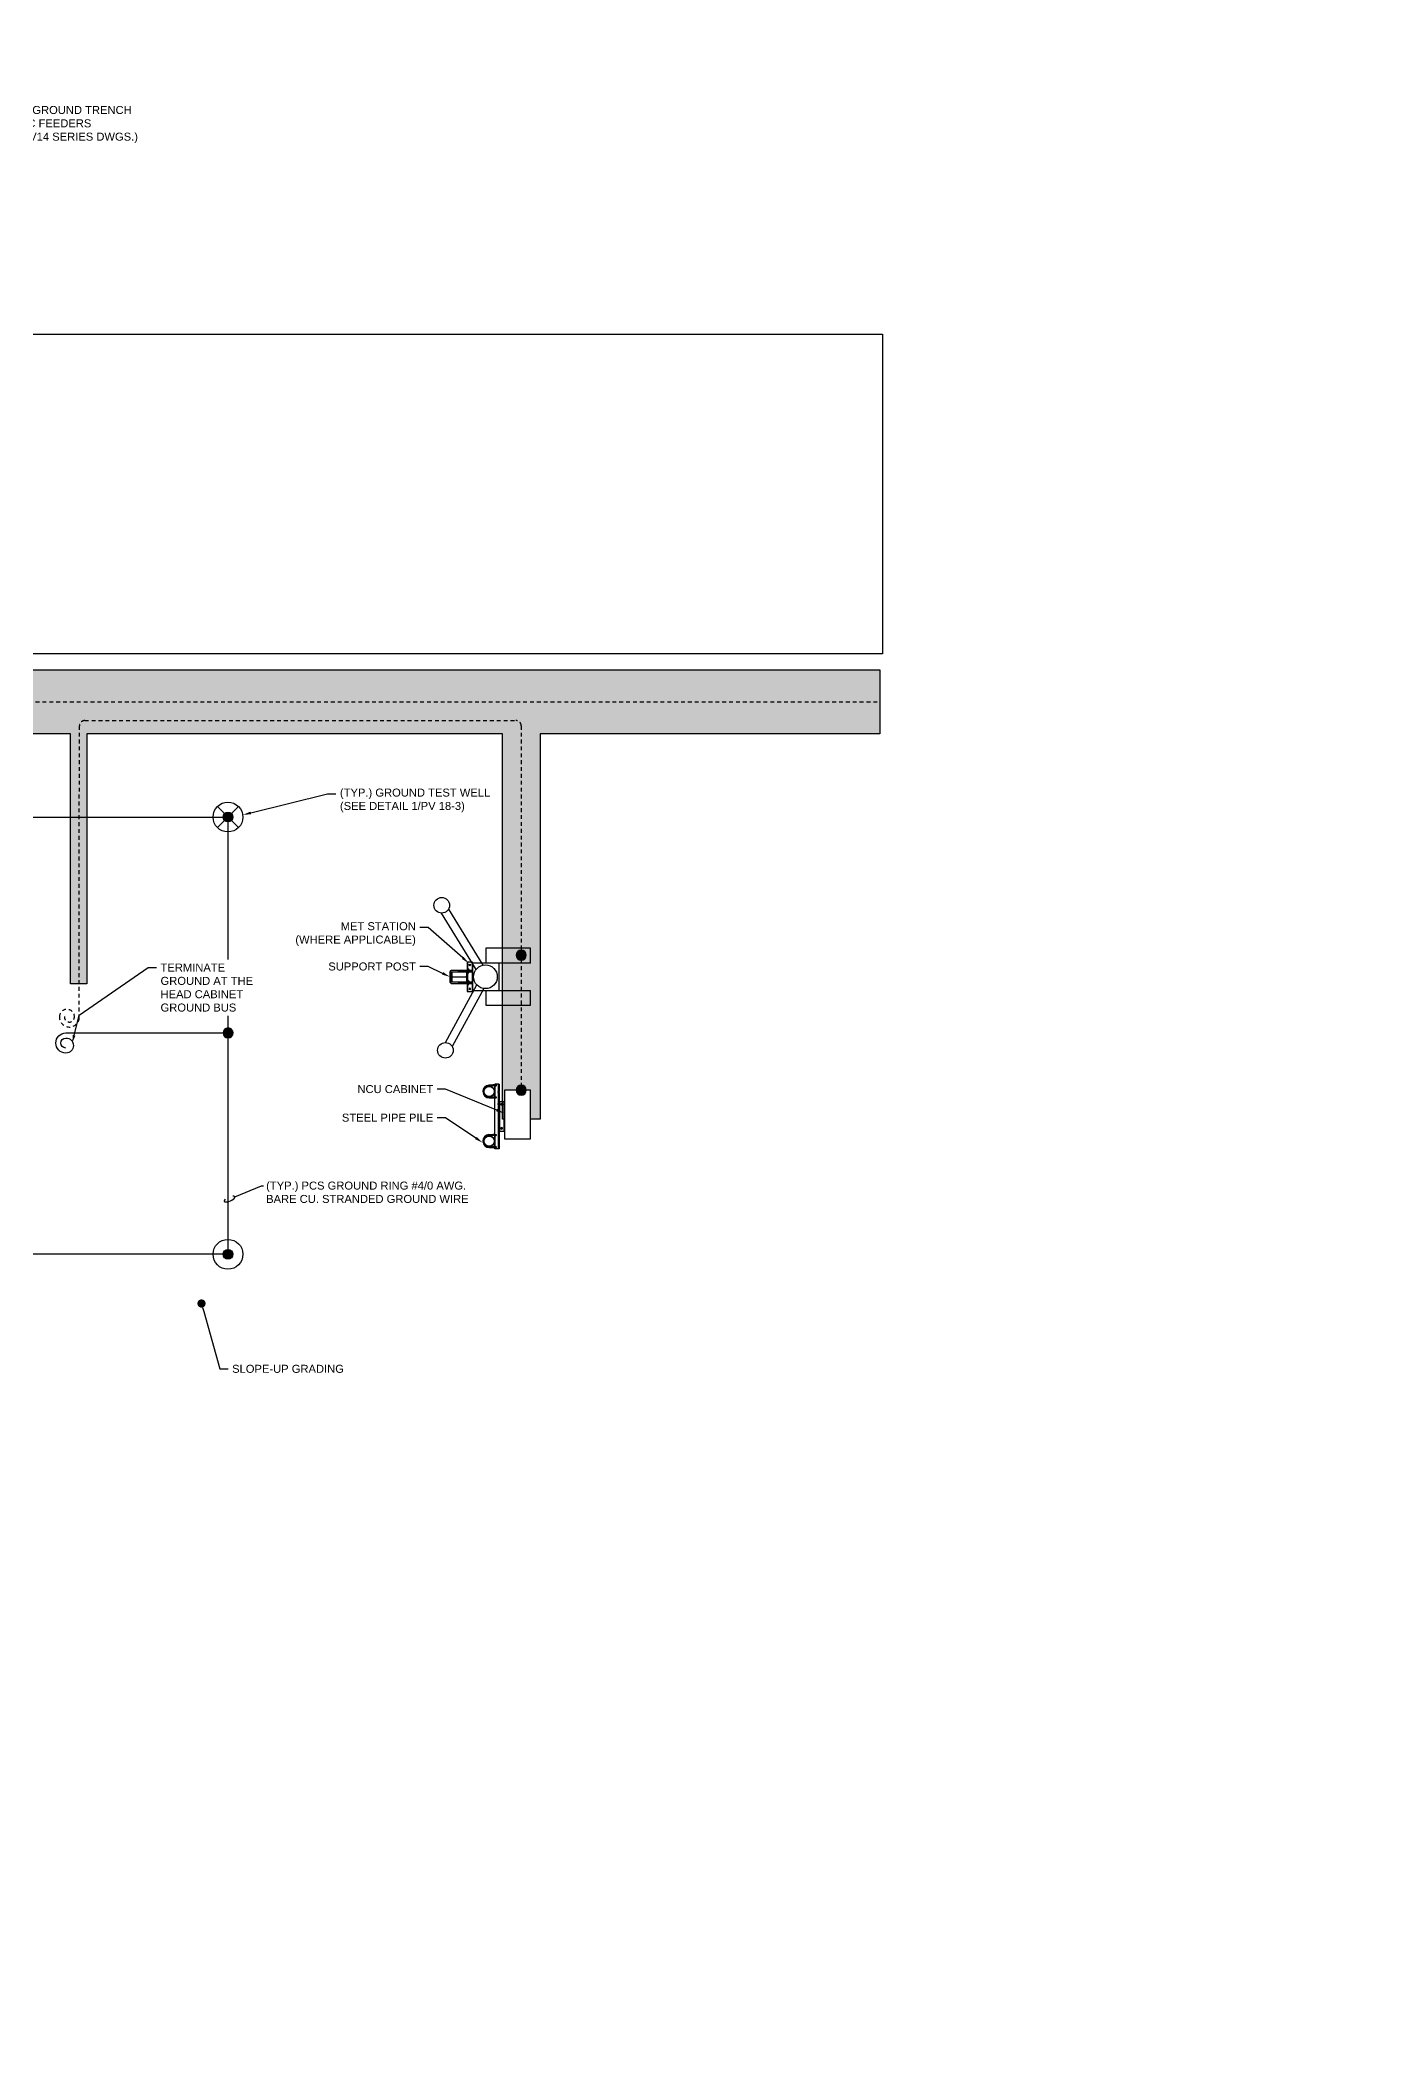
# Model space of a CAD drawing. Header units: feet. Extents: x -17 to 5745, y -41 to 4380.
# Drawn here: x 1873.4 to 1917.5, y 3917.8 to 3984 of the extents above; entities that cross this region are included whole.
import ezdxf
from ezdxf import colors
from ezdxf.entities.mleader import LeaderData, LeaderLine
from ezdxf.math import Vec2, Vec3

# ---------------------------------------------------------------- set-up
doc = ezdxf.new("R2010")
doc.units = ezdxf.units.FT
doc.header["$MEASUREMENT"] = 0
doc.set_wipeout_variables(frame=1)
doc.linetypes.add('HIDDEN2', pattern=[0.1875, 0.125, -0.0625])
for name, color, linetype in [('C-ARRY-TABL', 253, 'Continuous'), ('E- AUX. RACK DETAIL', 3, 'Continuous'), ('E-CABL-UG1', 124, 'HIDDEN2'), ('E-CABL-UG4', 64, 'Continuous'), ('E-COMB-BOX', 41, 'Continuous'), ('E-GRND', 3, 'Continuous'), ('E-SOLTEC GATEWAY', 6, 'Continuous'), ('E-TREN', 6, 'Continuous'), ('E-TREN-HATCH', 254, 'Continuous'), ('G-ANNO-TEXT', 1, 'Continuous'), ('G-TEXT', 7, 'Continuous'), ('S-BEAM', 7, 'Continuous'), ('S-BOLT', 93, 'Continuous'), ('S-STEL-ANGL', 3, 'Continuous')]:
    doc.layers.add(name, color=color, linetype=linetype)
doc.styles.add('NEI-A', font='arial.ttf')

# ---------------------------------------------------------------- blocks, each defined once
blk = doc.blocks.new('GRND_ROD')
at = {"linetype": 'Continuous'}
h = blk.add_hatch(color=256, dxfattribs=at)
edge = h.paths.add_edge_path()
edge.add_arc((0, 0), 0.0312, 0, 360)
for radius in [0.0937, 0.0312]:
    blk.add_circle((0, 0), radius, dxfattribs=at)
blk = doc.blocks.new('GRND_TEST_WELL')
at = {"linetype": 'Continuous'}
h = blk.add_hatch(color=256, dxfattribs=at)
edge = h.paths.add_edge_path()
edge.add_arc((0, 0), 0.0312, 0, 360)
for p, q in [((-0.066, 0.066), (0.066, -0.066)), ((-0.066, -0.066), (0.066, 0.066))]:
    blk.add_line(p, q, dxfattribs=at)
for radius in [0.0937, 0.0312]:
    blk.add_circle((0, 0), radius, dxfattribs=at)
blk = doc.blocks.new('BracketAngle_BottomView')
for p, q in [((81.54, 214.54), (70.54, 214.54)), ((72.41, 214.54), (72.41, 214.4)), ((74.41, 214.54), (74.41, 214.4)), ((77.66, 214.54), (77.66, 214.4)), ((79.66, 214.54), (79.66, 214.4))]:
    blk.add_line(p, q)
for points in [[(70.54, 216.4), (81.54, 216.4), (81.54, 214.4), (70.54, 214.4)], [(71.7, 215.68), (71.85, 215.4), (71.7, 215.13), (71.38, 215.13), (71.22, 215.4), (71.38, 215.68)], [(80.38, 215.68), (80.22, 215.4), (80.38, 215.13), (80.7, 215.13), (80.85, 215.4), (80.7, 215.68)]]:
    blk.add_lwpolyline(points, close=True)
for centre in [(71.54, 215.4), (80.54, 215.4)]:
    blk.add_circle(centre, 0.2)
blk = doc.blocks.new('GRND_CONNECTION')
at = {"linetype": 'Continuous'}
h = blk.add_hatch(color=256, dxfattribs=at)
edge = h.paths.add_edge_path()
edge.add_arc((0, 0), 0.0312, 0, 360)
blk.add_circle((0, 0), 0.0312, dxfattribs=at)
blk = doc.blocks.new('Equipment Callout Arrowhead .75')
at = {"color": 0}
blk.add_ellipse((-0.25, 0), major_axis=(0.743, 0), ratio=0.350959, start_param=-0.80282, end_param=3.944413, dxfattribs=at)
blk = doc.blocks.new('Coil Spare')
at = {"color": 64}
for centre, radius, start, end in [((0.125, 0), 0.125, 0, 180), ((0.125, 0), 0.0625, 0, 180), ((0.15625, 0), 0.09375, 180, 0)]:
    blk.add_arc(centre, radius, start, end, dxfattribs=at)
blk = doc.blocks.new('_Dot')
at = {"color": 0, "linetype": 'ByBlock', "lineweight": -2}
blk.add_line((-0.5, 0), (-1, 0), dxfattribs=at)
at = {"color": 0, "linetype": 'ByBlock', "const_width": 0.5}
blk.add_lwpolyline([(-0.25, 0, 1), (0.25, 0, 1)], format="xyb", close=True, dxfattribs=at)

msp = doc.modelspace()

# ---------------------------------------------------------------- hatches: boundary and pattern name
at = {"layer": 'E-TREN-HATCH'}
h = msp.add_hatch(color=256, dxfattribs=at)
h.dxf.hatch_style = 1
h.paths.add_polyline_path([(1870.853, 3963.334), (1900.933, 3963.334), (1900.933, 3961.236), (1889.799, 3961.236), (1889.799, 3948.614), (1888.567, 3948.614), (1888.567, 3961.236), (1874.949, 3961.236), (1874.949, 3953.05), (1874.419, 3953.05), (1874.419, 3961.236), (1870.853, 3961.236)])

# ---------------------------------------------------------------- linework, layer by layer
at = {"layer": 'C-ARRY-TABL'}
msp.add_lwpolyline([(1870.869, 3974.337), (1901.02, 3974.337), (1901.02, 3963.857), (1870.869, 3963.857)], dxfattribs=at)
at = {"layer": 'E- AUX. RACK DETAIL'}
for points in [[(1889.489, 3953.722), (1889.489, 3954.211), (1888.021, 3954.211), (1888.021, 3953.722)], [(1888.457, 3952.83), (1888.457, 3953.722)], [(1886.697, 3951.122), (1887.725, 3953.011)], [(1887.958, 3952.891), (1886.923, 3950.988)], [(1888.021, 3952.83), (1888.021, 3952.341), (1889.489, 3952.341), (1889.489, 3952.83)]]:
    msp.add_lwpolyline(points, dxfattribs=at)
for centre, radius in [((1888.01, 3953.277), 0.389), ((1886.698, 3950.866, -37.658), 0.256)]:
    msp.add_circle(centre, radius, dxfattribs=at)
at = {"layer": 'E-CABL-UG1'}
for points in [[(1858.798, 3959.366), (1858.798, 3960.187, -0.414214), (1860.896, 3962.285), (1900.945, 3962.285)], [(1874.217, 3951.975, 1), (1874.541, 3951.936, 1), (1874.055, 3951.994, 1), (1874.703, 3951.917), (1874.703, 3959.122)]]:
    msp.add_lwpolyline(points, format="xyb", dxfattribs=at)
at = {"layer": 'E-CABL-UG4', "flags": 128}
msp.add_lwpolyline([(1840.331, 3958.511), (1879.574, 3958.511), (1879.574, 3944.181), (1840.331, 3944.181)], close=True, dxfattribs=at)
at = {"layer": 'E-COMB-BOX', "const_width": 0.00437}
msp.add_lwpolyline([(1888.461, 3947.651), (1888.461, 3949.749)], dxfattribs=at)
at = {"layer": 'E-TREN'}
msp.add_lwpolyline([(1870.853, 3963.334), (1900.933, 3963.334), (1900.933, 3961.236), (1889.799, 3961.236), (1889.799, 3948.614), (1888.567, 3948.614), (1888.567, 3961.236), (1874.949, 3961.236), (1874.949, 3953.05), (1874.419, 3953.05), (1874.419, 3961.236), (1870.853, 3961.236)], dxfattribs=at)
at = {"layer": 'S-BEAM'}
for centre, radius in [((1888.131, 3949.514, 37.658), 0.175), ((1888.131, 3949.514, 37.658), 0.166), ((1888.131, 3947.887, 37.658), 0.175), ((1888.131, 3947.887, 37.658), 0.166)]:
    msp.add_circle(centre, radius, dxfattribs=at)
at = {"layer": 'S-BOLT'}
for p, q in [((1887.452, 3953.151), (1887.423, 3953.151)), ((1887.48, 3953.136), (1887.452, 3953.136)), ((1887.48, 3953.029), (1887.48, 3953.136)), ((1887.452, 3953.083), (1887.437, 3953.069)), ((1887.452, 3953.07), (1887.437, 3953.056)), ((1887.48, 3953.029), (1887.452, 3953.029)), ((1888.121, 3949.73, 37.658), (1888.254, 3949.73, 37.658)), ((1888.127, 3949.697, 37.658), (1888.254, 3949.697, 37.658)), ((1888.131, 3949.337, 37.658), (1888.357, 3949.337, 37.658)), ((1888.131, 3949.304, 37.658), (1888.357, 3949.304, 37.658)), ((1888.312, 3949.73, 37.658), (1888.357, 3949.73, 37.658)), ((1888.312, 3949.697, 37.658), (1888.357, 3949.697, 37.658)), ((1888.325, 3949.725, 37.658), (1888.347, 3949.725, 37.658)), ((1888.325, 3949.703, 37.658), (1888.347, 3949.703, 37.658)), ((1888.325, 3949.331, 37.658), (1888.347, 3949.331, 37.658)), ((1888.325, 3949.309, 37.658), (1888.347, 3949.309, 37.658)), ((1888.121, 3948.104, 37.658), (1888.254, 3948.104, 37.658)), ((1888.127, 3948.071, 37.658), (1888.254, 3948.071, 37.658)), ((1888.312, 3948.104, 37.658), (1888.357, 3948.104, 37.658)), ((1888.312, 3948.071, 37.658), (1888.357, 3948.071, 37.658)), ((1888.325, 3948.098, 37.658), (1888.347, 3948.098, 37.658)), ((1888.325, 3948.076, 37.658), (1888.347, 3948.076, 37.658)), ((1888.131, 3947.71, 37.658), (1888.357, 3947.71, 37.658)), ((1888.131, 3947.677, 37.658), (1888.357, 3947.677, 37.658)), ((1888.325, 3947.705, 37.658), (1888.347, 3947.705, 37.658)), ((1888.325, 3947.683, 37.658), (1888.347, 3947.683, 37.658))]:
    msp.add_line(p, q, dxfattribs=at)
at = {"layer": 'S-BOLT', "linetype": 'HIDDEN2'}
for p, q in [((1888.312, 3949.73, 37.658), (1888.254, 3949.73, 37.658)), ((1888.312, 3949.697, 37.658), (1888.254, 3949.697, 37.658)), ((1888.297, 3949.304, 37.658), (1888.254, 3949.304, 37.658)), ((1888.312, 3948.104, 37.658), (1888.254, 3948.104, 37.658)), ((1888.312, 3948.071, 37.658), (1888.254, 3948.071, 37.658)), ((1888.297, 3947.677, 37.658), (1888.254, 3947.677, 37.658))]:
    msp.add_line(p, q, dxfattribs=at)
at = {"layer": 'S-BOLT'}
for points in [[(1887.423, 3953.151), (1887.423, 3953.015)], [(1887.423, 3953.015), (1887.452, 3953.015), (1887.452, 3953.151)], [(1887.437, 3953.151), (1887.437, 3953.015)], [(1887.48, 3953.061), (1887.582, 3953.061), (1887.582, 3953.104), (1887.48, 3953.104)], [(1888.466, 3948.959), (1888.466, 3948.823)]]:
    msp.add_lwpolyline(points, dxfattribs=at)
at = {"layer": 'S-BOLT', "flags": 128}
for points in [[(1888.347, 3949.692), (1888.325, 3949.692), (1888.325, 3949.736), (1888.347, 3949.736)], [(1888.347, 3949.298), (1888.325, 3949.298), (1888.325, 3949.342), (1888.347, 3949.342)], [(1888.347, 3949.736), (1888.347, 3949.692)], [(1888.347, 3949.342), (1888.347, 3949.298)], [(1888.357, 3949.73), (1888.357, 3949.697)], [(1888.357, 3949.337), (1888.357, 3949.304)], [(1888.347, 3948.065), (1888.325, 3948.065), (1888.325, 3948.109), (1888.347, 3948.109)], [(1888.347, 3948.109), (1888.347, 3948.065)], [(1888.357, 3948.104), (1888.357, 3948.071)], [(1888.347, 3947.672), (1888.325, 3947.672), (1888.325, 3947.716), (1888.347, 3947.716)], [(1888.347, 3947.716), (1888.347, 3947.672)], [(1888.357, 3947.71), (1888.357, 3947.677)]]:
    msp.add_lwpolyline(points, dxfattribs=at)
at = {"layer": 'S-BOLT'}
for centre, radius, start, end in [((1888.137, 3949.517, 37.658), 0.213, 94.33379, 268.47546), ((1888.134, 3949.517, 37.658), 0.18, 92.28594, 269.12375), ((1888.137, 3947.891, 37.658), 0.213, 94.33379, 268.47546), ((1888.134, 3947.891, 37.658), 0.18, 92.28594, 269.12375)]:
    msp.add_arc(centre, radius, start, end, dxfattribs=at)
at = {"layer": 'S-STEL-ANGL', "linetype": 'HIDDEN2'}
for p, q in [((1888.312, 3949.697, 37.658), (1888.312, 3949.73, 37.658)), ((1888.312, 3949.304, 37.658), (1888.312, 3949.337, 37.658)), ((1888.429, 3949.486, 37.658), (1888.429, 3949.518, 37.658)), ((1888.429, 3949.092, 37.658), (1888.429, 3949.125, 37.658)), ((1888.454, 3949.486, 37.658), (1888.454, 3949.518, 37.658)), ((1888.454, 3949.092, 37.658), (1888.454, 3949.125, 37.658)), ((1888.312, 3948.071, 37.658), (1888.312, 3948.104, 37.658)), ((1888.312, 3947.677, 37.658), (1888.312, 3947.71, 37.658))]:
    msp.add_line(p, q, dxfattribs=at)
at = {"layer": 'S-STEL-ANGL'}
for p, q in [((1888.429, 3949.757, 37.658), (1888.429, 3949.518, 37.658)), ((1888.429, 3949.486, 37.658), (1888.429, 3949.125, 37.658)), ((1888.429, 3949.092, 37.658), (1888.429, 3947.638, 37.658))]:
    msp.add_line(p, q, dxfattribs=at)
for points in [[(1888.312, 3949.518), (1888.312, 3949.757)], [(1888.454, 3949.757), (1888.312, 3949.757)], [(1888.312, 3947.638), (1888.312, 3949.486)], [(1888.454, 3949.757), (1888.454, 3949.518)], [(1888.454, 3949.486), (1888.454, 3949.125)], [(1888.454, 3949.092), (1888.454, 3947.638)], [(1888.454, 3947.638), (1888.312, 3947.638)]]:
    msp.add_lwpolyline(points, dxfattribs=at)
for points in [[(1888.312, 3949.749), (1888.312, 3949.285), (1888.319, 3949.285), (1888.319, 3949.749)], [(1888.312, 3948.122), (1888.312, 3947.658), (1888.319, 3947.658), (1888.319, 3948.122)]]:
    msp.add_lwpolyline(points, close=True, dxfattribs=at)

# ---------------------------------------------------------------- block references
at = {"layer": 'E-GRND'}
for name, p, xscale, yscale, zscale, rotation in [('GRND_TEST_WELL', (1879.574, 3958.511), 5.214970900475605, 5.214970900475605, 5.214970900475605, 270), ('GRND_CONNECTION', (1889.183, 3953.985), -5.259062130537732, 5.259062130537732, 5.259062130537732, 180), ('GRND_ROD', (1879.574, 3944.181), 5.214970900475605, 5.214970900475605, 5.214970900475605, 270)]:
    msp.add_blockref(name, p, dxfattribs=dict(at, xscale=xscale, yscale=yscale, zscale=zscale, rotation=rotation))
at = {"layer": 'S-STEL-ANGL', "xscale": -0.08741792291666667, "yscale": 0.08741792291666667, "zscale": 0.08741792291666667, "rotation": 270}
msp.add_blockref('BracketAngle_BottomView', (1869.711, 3942.053, 37.658), dxfattribs=at)

# ---------------------------------------------------------------- leaders
at = {"layer": 'G-ANNO-TEXT'}
ml = msp.add_multileader_mtext('Standard', dxfattribs=at)
ml.set_content('\\A1;UNDERGROUND TRENCH FOR DC FEEDERS \\P(SEE PV14 SERIES DWGS.)', color=256, style='NEI-A')
ml.set_leader_properties()
ml.set_arrow_properties(name='Equipment Callout Arrowhead .75')
ml.build(insert=Vec2(0, 0))
ml.multileader.update_dxf_attribs({"dogleg_length": 0.0625, "arrow_head_size": 0.255})
ctx = ml.context
ctx.base_point, ctx.char_height, ctx.arrow_head_size, ctx.landing_gap_size, ctx.plane_origin = Vec3(1871.771, 3981.643), 0.26225, 0.255, 0.09, Vec3(1875.674, 3991.842)
notes = []
notes.append((ctx, [(0, (1, 1, 0), (1871.708, 3981.643), (1, 0), 0.0625, [(0, [(1869.969, 3980.366)], 0, [])])]))
ctx.mtext.insert, ctx.mtext.width, ctx.mtext.defined_height, ctx.mtext.flow_direction = Vec3(1871.861, 3981.813), 4.75342, 2.138, 5
ml = msp.add_multileader_mtext('Standard', dxfattribs=at)
ml.set_content('\\A1;(TYP.) PCS GROUND RING #4/0 AWG. BARE CU. STRANDED GROUND WIRE ', color=256, style='NEI-A')
ml.set_leader_properties()
ml.set_arrow_properties(name='Equipment Callout Arrowhead .75')
ml.build(insert=Vec2(0, 0))
ml.multileader.update_dxf_attribs({"dogleg_length": 0.0625, "arrow_head_size": 0.255})
ctx = ml.context
ctx.base_point, ctx.char_height, ctx.arrow_head_size, ctx.landing_gap_size, ctx.plane_origin = Vec3(1880.734, 3946.43), 0.26225, 0.255, 0.09, Vec3(1878.191, 3955.048)
notes.append((ctx, [(0, (1, 1, 0), (1880.671, 3946.43), (1, 0), 0.0625, [(0, [(1879.567, 3945.969)], 0, [])])]))
ctx.mtext.insert, ctx.mtext.width, ctx.mtext.defined_height, ctx.mtext.flow_direction = Vec3(1880.824, 3946.564), 7.08237, 2.138, 5
ml = msp.add_multileader_mtext('Standard', dxfattribs=at)
ml.set_content('\\A1;SLOPE-UP GRADING ', color=256, style='NEI-A')
ml.set_leader_properties()
ml.set_arrow_properties(name='DOT')
ml.build(insert=Vec2(0, 0))
ml.multileader.update_dxf_attribs({"dogleg_length": 3.071, "arrow_head_size": 0.269})
ctx = ml.context
ctx.base_point, ctx.char_height, ctx.arrow_head_size, ctx.landing_gap_size, ctx.plane_origin = Vec3(1879.574, 3940.427), 0.26225, 0.269, 0.134, Vec3(1914.058, 3990.345)
notes.append((ctx, [(0, (1, 1, 0), (1879.306, 3940.427), (1, 0), 0.269, [(1, [(1878.706, 3942.568)], 0, [])])]))
ctx.mtext.insert, ctx.mtext.width, ctx.mtext.flow_direction = Vec3(1879.709, 3940.56), 3.62391, 5
ctx.mtext.has_bg_fill, ctx.mtext.bg_color, ctx.mtext.bg_scale_factor, ctx.mtext.bg_transparency, ctx.mtext.use_window_bg_color = 1, -1073741824, 1.5, 0, 1
for ctx, leaders in notes:
    for number, flags, end, landing, length, lines in leaders:
        leader = LeaderData()
        leader.index, (leader.has_last_leader_line, leader.has_dogleg_vector, leader.attachment_direction) = number, flags
        leader.last_leader_point, leader.dogleg_vector, leader.dogleg_length = Vec3(end), Vec3(landing), length
        for number, points, colour, breaks in lines:
            line = LeaderLine()
            line.index, line.vertices, line.color, line.breaks = number, Vec3.list(points), colors.encode_raw_color(colour), breaks
            leader.lines.append(line)
        ctx.leaders.append(leader)

# ---------------------------------------------------------------- next in the draw order: leaders
ml = msp.add_multileader_mtext('Standard', dxfattribs=at)
ml.set_content('\\A1;MET STATION (WHERE APPLICABLE)', color=256, style='NEI-A')
ml.set_leader_properties()
ml.build(insert=Vec2(0, 0))
ml.multileader.update_dxf_attribs({"dogleg_length": 3.071, "arrow_head_size": 0.269})
ctx = ml.context
ctx.base_point, ctx.char_height, ctx.arrow_head_size, ctx.landing_gap_size, ctx.plane_origin = Vec3(1881.682, 3954.895), 0.26225, 0.269, 0.134, Vec3(1853.717, 4005.125)
ctx.text_align_type = 2
notes = []
notes.append((ctx, [(0, (1, 1, 0), (1886.133, 3954.895), (-1, 0), 0.269, [(1, [(1887.467, 3953.717)], 0, [])])]))
ctx.mtext.insert, ctx.mtext.width, ctx.mtext.alignment, ctx.mtext.flow_direction = Vec3(1885.73, 3955.065), 3.93893, 3, 5
ctx.mtext.has_bg_fill, ctx.mtext.bg_color, ctx.mtext.bg_scale_factor, ctx.mtext.bg_transparency, ctx.mtext.use_window_bg_color = 1, -1073741824, 1.5, 0, 1
ml = msp.add_multileader_mtext('Standard', dxfattribs=at)
ml.set_content('\\A1;STEEL PIPE PILE', color=256, style='NEI-A')
ml.set_leader_properties()
ml.build(insert=Vec2(0, 0))
ml.multileader.update_dxf_attribs({"dogleg_length": 3.071, "arrow_head_size": 0.269})
ctx = ml.context
ctx.base_point, ctx.char_height, ctx.arrow_head_size, ctx.landing_gap_size, ctx.plane_origin = Vec3(1883.208, 3948.658), 0.26225, 0.269, 0.134, Vec3(1854.287, 3997.757)
ctx.text_align_type = 2
notes.append((ctx, [(0, (1, 1, 0), (1886.702, 3948.658), (-1, 0), 0.269, [(1, [(1887.922, 3947.839)], 0, [])])]))
ctx.mtext.insert, ctx.mtext.width, ctx.mtext.alignment, ctx.mtext.flow_direction = Vec3(1886.299, 3948.791), 2.97632, 3, 5
ctx.mtext.has_bg_fill, ctx.mtext.bg_color, ctx.mtext.bg_scale_factor, ctx.mtext.bg_transparency, ctx.mtext.use_window_bg_color = 1, -1073741824, 1.5, 0, 1
for ctx, leaders in notes:
    for number, flags, end, landing, length, lines in leaders:
        leader = LeaderData()
        leader.index, (leader.has_last_leader_line, leader.has_dogleg_vector, leader.attachment_direction) = number, flags
        leader.last_leader_point, leader.dogleg_vector, leader.dogleg_length = Vec3(end), Vec3(landing), length
        for number, points, colour, breaks in lines:
            line = LeaderLine()
            line.index, line.vertices, line.color, line.breaks = number, Vec3.list(points), colors.encode_raw_color(colour), breaks
            leader.lines.append(line)
        ctx.leaders.append(leader)

# ---------------------------------------------------------------- next in the draw order: wipeouts: each hides what was drawn before it
msp.add_wipeout([(1889.489, 3949.56), (1888.629, 3949.56), (1888.629, 3947.839), (1889.489, 3947.839), (1889.489, 3947.839)]).translate(0, 0, 37.658).dxf.layer = 'E-SOLTEC GATEWAY'

# ---------------------------------------------------------------- next in the draw order: linework, layer by layer
at = {"layer": 'E- AUX. RACK DETAIL'}
msp.add_circle((1886.578, 3955.618, -37.658), 0.256, dxfattribs=at)
at = {"layer": 'S-BOLT'}
for p, q in [((1887.451, 3953.533), (1887.423, 3953.533)), ((1887.451, 3953.465), (1887.437, 3953.451)), ((1887.451, 3953.452), (1887.437, 3953.438)), ((1887.48, 3953.519), (1887.451, 3953.519)), ((1887.48, 3953.411), (1887.451, 3953.411)), ((1887.48, 3953.411), (1887.48, 3953.519))]:
    msp.add_line(p, q, dxfattribs=at)
for points in [[(1887.423, 3953.533), (1887.423, 3953.397)], [(1887.423, 3953.397), (1887.451, 3953.397), (1887.451, 3953.533)], [(1887.437, 3953.533), (1887.437, 3953.397)], [(1887.48, 3953.443), (1887.582, 3953.443), (1887.582, 3953.487), (1887.48, 3953.487)]]:
    msp.add_lwpolyline(points, dxfattribs=at)

# ---------------------------------------------------------------- next in the draw order: block references
at = {"layer": 'E-GRND', "xscale": -5.259062130537732, "yscale": 5.259062130537732, "zscale": 5.259062130537732, "rotation": 180}
msp.add_blockref('GRND_CONNECTION', (1889.183, 3949.559), dxfattribs=at)
at = {"layer": 'S-STEL-ANGL', "xscale": -0.08741792291666667, "yscale": 0.08741792291666667, "zscale": 0.08741792291666667, "rotation": 270}
msp.add_blockref('BracketAngle_BottomView', (1868.668, 3946.627), dxfattribs=at)

# ---------------------------------------------------------------- next in the draw order: leaders
at = {"layer": 'G-ANNO-TEXT'}
ml = msp.add_multileader_mtext('Standard', dxfattribs=at)
ml.set_content('\\A1;SUPPORT POST', color=256, style='NEI-A')
ml.set_leader_properties()
ml.build(insert=Vec2(0, 0))
ml.multileader.update_dxf_attribs({"dogleg_length": 3.071, "arrow_head_size": 0.269})
ctx = ml.context
ctx.base_point, ctx.char_height, ctx.arrow_head_size, ctx.landing_gap_size, ctx.plane_origin = Vec3(1882.749, 3953.612), 0.26225, 0.269, 0.134, Vec3(1853.368, 4003.469)
ctx.text_align_type = 2
notes = []
notes.append((ctx, [(0, (1, 1, 0), (1886.133, 3953.612), (-1, 0), 0.269, [(1, [(1886.848, 3953.274)], 0, [])])]))
ctx.mtext.insert, ctx.mtext.width, ctx.mtext.alignment, ctx.mtext.flow_direction = Vec3(1885.73, 3953.745), 2.86559, 3, 5
ctx.mtext.has_bg_fill, ctx.mtext.bg_color, ctx.mtext.bg_scale_factor, ctx.mtext.bg_transparency, ctx.mtext.use_window_bg_color = 1, -1073741824, 1.5, 0, 1
ml = msp.add_multileader_mtext('Standard', dxfattribs=at)
ml.set_content('\\A1;NCU CABINET ', color=256, style='NEI-A')
ml.set_leader_properties()
ml.build(insert=Vec2(0, 0))
ml.multileader.update_dxf_attribs({"dogleg_length": 3.071, "arrow_head_size": 0.269})
ctx = ml.context
ctx.base_point, ctx.char_height, ctx.arrow_head_size, ctx.landing_gap_size, ctx.plane_origin = Vec3(1883.717, 3949.594), 0.26225, 0.269, 0.134, Vec3(1855.461, 3997.757)
ctx.text_align_type = 2
notes.append((ctx, [(0, (1, 1, 0), (1886.702, 3949.594), (-1, 0), 0.269, [(1, [(1888.629, 3948.803)], 0, [])])]))
ctx.mtext.insert, ctx.mtext.width, ctx.mtext.alignment, ctx.mtext.flow_direction = Vec3(1886.299, 3949.727), 2.47865, 3, 5
ctx.mtext.has_bg_fill, ctx.mtext.bg_color, ctx.mtext.bg_scale_factor, ctx.mtext.bg_transparency, ctx.mtext.use_window_bg_color = 1, -1073741824, 1.5, 0, 1
for ctx, leaders in notes:
    for number, flags, end, landing, length, lines in leaders:
        leader = LeaderData()
        leader.index, (leader.has_last_leader_line, leader.has_dogleg_vector, leader.attachment_direction) = number, flags
        leader.last_leader_point, leader.dogleg_vector, leader.dogleg_length = Vec3(end), Vec3(landing), length
        for number, points, colour, breaks in lines:
            line = LeaderLine()
            line.index, line.vertices, line.color, line.breaks = number, Vec3.list(points), colors.encode_raw_color(colour), breaks
            leader.lines.append(line)
        ctx.leaders.append(leader)

# ---------------------------------------------------------------- next in the draw order: hatches: boundary and pattern name
at = {"layer": 'S-BOLT'}
h = msp.add_hatch(dxfattribs=at)
h.set_pattern_fill('ANSI31', color=256, scale=0.087418, angle=-90)
h.set_pattern_definition([(315, (1848.339074, 3955.153278), (0.0077267258, 0.0077267258), [])])
h.paths.add_polyline_path([(1887.127, 3953.061), (1887.127, 3953.104), (1887.41, 3953.104), (1887.41, 3953.061)])
h.paths.add_polyline_path([(1887.48, 3953.061), (1887.48, 3953.104), (1887.582, 3953.104), (1887.582, 3953.061)])
h.paths.add_polyline_path([(1887.48, 3953.443), (1887.48, 3953.487), (1887.582, 3953.487), (1887.582, 3953.443)])
h.paths.add_polyline_path([(1887.127, 3953.487), (1887.41, 3953.487), (1887.41, 3953.443), (1887.127, 3953.443)])

# ---------------------------------------------------------------- next in the draw order: linework, layer by layer
at = {"layer": 'E- AUX. RACK DETAIL'}
for points in [[(1887.701, 3953.514), (1886.571, 3955.362)], [(1886.8, 3955.49), (1887.922, 3953.656)]]:
    msp.add_lwpolyline(points, dxfattribs=at)
at = {"layer": 'E- AUX. RACK DETAIL', "elevation": 37.658}
msp.add_lwpolyline([(1888.629, 3949.563), (1888.629, 3947.966), (1889.489, 3947.96), (1889.489, 3949.557)], close=True, dxfattribs=at)
at = {"layer": 'E-CABL-UG1'}
msp.add_lwpolyline([(1874.703, 3959.122), (1874.708, 3961.498, -0.414214), (1874.883, 3961.673), (1889.008, 3961.673, -0.414214), (1889.183, 3961.498), (1889.183, 3949.559)], format="xyb", dxfattribs=at)
at = {"layer": 'G-TEXT', "flags": 128}
msp.add_lwpolyline([(1887.41, 3953.438), (1887.41, 3953.11), (1887.396, 3953.11), (1887.396, 3953.246, 0.414214), (1887.374, 3953.268), (1886.934, 3953.268, 0.414214), (1886.912, 3953.246), (1886.912, 3953.11), (1886.898, 3953.11), (1886.898, 3953.438), (1886.912, 3953.438), (1886.912, 3953.301, 0.414214), (1886.934, 3953.279), (1887.374, 3953.279, 0.414214), (1887.396, 3953.301), (1887.396, 3953.438), (1887.41, 3953.438)], format="xyb", dxfattribs=at)
at = {"layer": 'S-BOLT'}
for p, q in [((1886.848, 3953.443), (1886.848, 3953.104)), ((1886.892, 3953.443), (1886.892, 3953.104))]:
    msp.add_line(p, q, dxfattribs=at)
for points in [[(1886.892, 3953.443), (1887.41, 3953.443), (1887.41, 3953.487), (1886.892, 3953.487)], [(1886.892, 3953.061), (1887.41, 3953.061), (1887.41, 3953.104), (1886.892, 3953.104)], [(1887.127, 3953.487), (1887.127, 3953.443)], [(1887.127, 3953.104), (1887.127, 3953.061)]]:
    msp.add_lwpolyline(points, dxfattribs=at)
for centre, start, end in [((1886.892, 3953.443), 90, 180), ((1886.892, 3953.104), 180, 270)]:
    msp.add_arc(centre, 0.0437, start, end, dxfattribs=at)

# ---------------------------------------------------------------- next in the draw order: leaders
at = {"layer": 'G-ANNO-TEXT'}
ml = msp.add_multileader_mtext('Standard', dxfattribs=at)
ml.set_content('\\A1;TERMINATE GROUND AT THE HEAD CABINET GROUND BUS', color=256, style='NEI-A')
ml.set_leader_properties()
ml.build(insert=Vec2(0, 0))
ml.multileader.update_dxf_attribs({"dogleg_length": 3.071, "arrow_head_size": 0.269})
ctx = ml.context
ctx.base_point, ctx.char_height, ctx.arrow_head_size, ctx.landing_gap_size, ctx.plane_origin = Vec3(1877.23, 3953.577), 0.26225, 0.269, 0.134, Vec3(1882.282, 3972.301)
notes = []
notes.append((ctx, [(1, (1, 1, 0), (1876.961, 3953.577), (1, 0), 0.269, [(1, [(1874.467, 3951.096), (1874.702, 3952.02)], 0, [])])]))
ctx.mtext.insert, ctx.mtext.width, ctx.mtext.defined_height, ctx.mtext.flow_direction = Vec3(1877.364, 3953.71), 3.71583, 0.605, 5
ctx.mtext.has_bg_fill, ctx.mtext.bg_color, ctx.mtext.bg_scale_factor, ctx.mtext.bg_transparency, ctx.mtext.use_window_bg_color = 1, -1073741824, 1.5, 0, 1
for ctx, leaders in notes:
    for number, flags, end, landing, length, lines in leaders:
        leader = LeaderData()
        leader.index, (leader.has_last_leader_line, leader.has_dogleg_vector, leader.attachment_direction) = number, flags
        leader.last_leader_point, leader.dogleg_vector, leader.dogleg_length = Vec3(end), Vec3(landing), length
        for number, points, colour, breaks in lines:
            line = LeaderLine()
            line.index, line.vertices, line.color, line.breaks = number, Vec3.list(points), colors.encode_raw_color(colour), breaks
            leader.lines.append(line)
        ctx.leaders.append(leader)

# ---------------------------------------------------------------- next in the draw order: linework, layer by layer
at = {"layer": 'E-CABL-UG4', "flags": 128}
msp.add_lwpolyline([(1874.262, 3951.434), (1879.577, 3951.434)], dxfattribs=at)

# ---------------------------------------------------------------- next in the draw order: block references
at = {"layer": 'E-CABL-UG4', "xscale": -2.629531065268866, "yscale": 2.629531065268866, "zscale": 2.629531065268866, "rotation": 90}
msp.add_blockref('Coil Spare', (1874.262, 3951.434), dxfattribs=at)
at = {"layer": 'E-GRND', "xscale": -5.259062130537732, "yscale": 5.259062130537732, "zscale": 5.259062130537732, "rotation": 180}
msp.add_blockref('GRND_CONNECTION', (1879.577, 3951.434), dxfattribs=at)

# ---------------------------------------------------------------- next in the draw order: leaders
at = {"layer": 'G-TEXT', "color": 253}
ml = msp.add_multileader_mtext('Standard', dxfattribs=at)
ml.set_content('ARRAY ROAD', color=253, style='NEI-A')
ml.set_leader_properties()
ml.set_arrow_properties(name='DOT')
ml.build(insert=Vec2(0, 0))
ml.multileader.update_dxf_attribs({"dogleg_length": 0.36, "arrow_head_size": 0.351})
ctx = ml.context
ctx.base_point, ctx.char_height, ctx.arrow_head_size, ctx.landing_gap_size, ctx.plane_origin = Vec3(2061.552, 4344.419), 0.7021, 0.351, 0.00546, Vec3(2057.446, 4339.45)
notes = []
notes.append((ctx, [(0, (0, 0, 0), (0, 0), (1, 0), 1, [])]))
ctx.mtext.insert, ctx.mtext.width, ctx.mtext.flow_direction = Vec3(2061.557, 4344.776), 6.44019, 5
ctx.mtext.has_bg_fill, ctx.mtext.bg_color, ctx.mtext.bg_scale_factor, ctx.mtext.bg_transparency, ctx.mtext.use_window_bg_color = 1, -1073741824, 1.5, 0, 1
for ctx, leaders in notes:
    for number, flags, end, landing, length, lines in leaders:
        leader = LeaderData()
        leader.index, (leader.has_last_leader_line, leader.has_dogleg_vector, leader.attachment_direction) = number, flags
        leader.last_leader_point, leader.dogleg_vector, leader.dogleg_length = Vec3(end), Vec3(landing), length
        for number, points, colour, breaks in lines:
            line = LeaderLine()
            line.index, line.vertices, line.color, line.breaks = number, Vec3.list(points), colors.encode_raw_color(colour), breaks
            leader.lines.append(line)
        ctx.leaders.append(leader)

# ---------------------------------------------------------------- next in the draw order: leaders
ml = msp.add_multileader_mtext('Standard', dxfattribs=at)
ml.set_content('ARRAY ROAD', color=253, style='NEI-A')
ml.set_leader_properties()
ml.set_arrow_properties(name='DOT')
ml.build(insert=Vec2(0, 0))
ml.multileader.update_dxf_attribs({"dogleg_length": 0.36, "arrow_head_size": 0.351})
ctx = ml.context
ctx.base_point, ctx.char_height, ctx.arrow_head_size, ctx.landing_gap_size, ctx.plane_origin = Vec3(2062.496, 3974.768), 0.7021, 0.351, 0.00546, Vec3(2058.39, 3969.799)
notes = []
notes.append((ctx, [(0, (0, 0, 0), (0, 0), (1, 0), 1, [])]))
ctx.mtext.insert, ctx.mtext.width, ctx.mtext.flow_direction = Vec3(2062.501, 3975.125), 6.44019, 5
ctx.mtext.has_bg_fill, ctx.mtext.bg_color, ctx.mtext.bg_scale_factor, ctx.mtext.bg_transparency, ctx.mtext.use_window_bg_color = 1, -1073741824, 1.5, 0, 1
for ctx, leaders in notes:
    for number, flags, end, landing, length, lines in leaders:
        leader = LeaderData()
        leader.index, (leader.has_last_leader_line, leader.has_dogleg_vector, leader.attachment_direction) = number, flags
        leader.last_leader_point, leader.dogleg_vector, leader.dogleg_length = Vec3(end), Vec3(landing), length
        for number, points, colour, breaks in lines:
            line = LeaderLine()
            line.index, line.vertices, line.color, line.breaks = number, Vec3.list(points), colors.encode_raw_color(colour), breaks
            leader.lines.append(line)
        ctx.leaders.append(leader)

# ---------------------------------------------------------------- next in the draw order: linework, layer by layer
at = {"layer": 'E- AUX. RACK DETAIL'}
msp.add_lwpolyline([(1889.489, 3953.722), (1887.585, 3953.722), (1887.585, 3952.83), (1889.489, 3952.83)], dxfattribs=at)

# ---------------------------------------------------------------- next in the draw order: leaders
at = {"layer": 'G-ANNO-TEXT'}
ml = msp.add_multileader_mtext('Standard', dxfattribs=at)
ml.set_content('{\\C7;(TYP.) GROUND TEST WELL \\P(SEE DETAIL 1/PV 18-3) }', color=256, style='NEI-A')
ml.set_leader_properties(color=256)
ml.build(insert=Vec2(0, 0))
ml.multileader.update_dxf_attribs({"dogleg_length": 0.269, "arrow_head_size": 0.269})
ctx = ml.context
ctx.base_point, ctx.char_height, ctx.arrow_head_size, ctx.landing_gap_size, ctx.plane_origin = Vec3(1883.108, 3959.274), 0.26225, 0.269, 0.134, Vec3(1879.593, 3958.429)
notes = []
notes.append((ctx, [(1, (1, 1, 0), (1882.84, 3959.274), (1, 0), 0.269, [(0, [(1880.058, 3958.581)], 0, [])])]))
ctx.mtext.insert, ctx.mtext.flow_direction = Vec3(1883.242, 3959.443), 5
ctx.mtext.has_bg_fill, ctx.mtext.bg_color, ctx.mtext.bg_scale_factor, ctx.mtext.bg_transparency, ctx.mtext.use_window_bg_color = 1, -1073741824, 1.5, 0, 1
for ctx, leaders in notes:
    for number, flags, end, landing, length, lines in leaders:
        leader = LeaderData()
        leader.index, (leader.has_last_leader_line, leader.has_dogleg_vector, leader.attachment_direction) = number, flags
        leader.last_leader_point, leader.dogleg_vector, leader.dogleg_length = Vec3(end), Vec3(landing), length
        for number, points, colour, breaks in lines:
            line = LeaderLine()
            line.index, line.vertices, line.color, line.breaks = number, Vec3.list(points), colors.encode_raw_color(colour), breaks
            leader.lines.append(line)
        ctx.leaders.append(leader)

doc.saveas('drawing.dxf')
